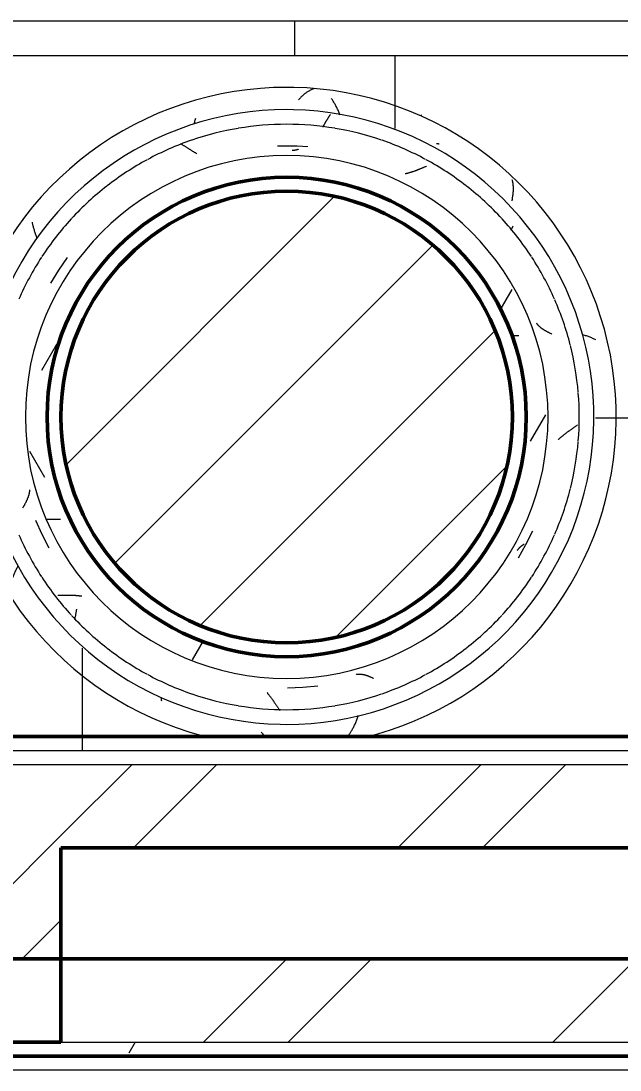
# Model space of a CAD drawing. Header units: millimetres. Extents: x -9358 to 257996, y -67499 to 9117.
# Drawn here: x 29312 to 30175, y -35338 to -33828 of the extents above; entities that cross this region are included whole.
import ezdxf
from ezdxf import colors
from ezdxf.entities.mleader import LeaderData, LeaderLine
from ezdxf.math import Vec2, Vec3

# ---------------------------------------------------------------- set-up
doc = ezdxf.new("R2010")
doc.units = ezdxf.units.MM
doc.header["$LTSCALE"] = 1000
for name, color, linetype, lineweight in [('A-COL-RFC', 8, 'Continuous', 18), ('A-COL-RFC-1', 8, 'Continuous', 9), ('A-COL-RFC-2', 8, 'Continuous', 50), ('A-WAL-CLD', 8, 'Continuous', 9), ('A-WAL-CMU', 8, 'Continuous', 50), ('A-WAL-LOW-20', 8, 'Continuous', 18), ('A-WAL-LOW-30', 8, 'Continuous', 18), ('A-WAL-PAT-1', 8, 'Continuous', 9)]:
    doc.layers.add(name, color=color, linetype=linetype, lineweight=lineweight)
doc.layers.add('CCTVNET', color=6, linetype='Continuous')
doc.styles.add('ELEC', font='romant.shx', dxfattribs={"width": 0.8, "oblique": 15, "height": 0.18})
pattern_1 = [(45, (0, 0), (-251.4472, 251.4472), []), (45, (0, 381), (-251.4472, 251.4472), [])]
pattern_2 = [(0, (0, 0), (812.8, 203.2), [33.528, -576.072, 33.528, -576.072, -3251.2]), (0, (0, 0), (812.8, 203.2), [-1219.2, 33.528, -1185.672, 33.528, -576.072, -1422.4]), (0, (0, 0), (812.8, 203.2), [-3048, 33.528, -372.872, 33.528, -982.472]), (120, (304.8, 101.6), (-582.3764, 602.30545), [33.528, -576.072, 33.528, -576.072, -3251.2]), (120, (304.8, 101.6), (-582.3764, 602.30545), [-1219.2, 33.528, -1185.672, 33.528, -576.072, -1422.4]), (120, (304.8, 101.6), (-582.3764, 602.30545), [-3048, 33.528, -372.872, 33.528, -982.472]), (240, (406.4, 508), (-230.4236, -805.50545), [33.528, -576.072, 33.528, -576.072, -3251.2]), (240, (406.4, 508), (-230.4236, -805.50545), [-1219.2, 33.528, -1185.672, 33.528, -576.072, -1422.4]), (240, (406.4, 508), (-230.4236, -805.50545), [-3048, 33.528, -372.872, 33.528, -982.472])]

# ---------------------------------------------------------------- blocks, each defined once
blk = doc.blocks.new('Concrete-Round-Column - 650-V14-01-Ground Floor Furniture Plan')
at = {"layer": 'A-COL-RFC-1'}
h = blk.add_hatch(dxfattribs=at)
h.set_pattern_fill('FP_39', color=256, style=0, pattern_type=2)
h.set_pattern_definition([(225, (30655, -34250), (106.066, -106.066), [])])
h.paths.add_polyline_path([(0, 325), (-63.4, 318.8), (-124.4, 300.3), (-180.6, 270.2), (-229.8, 229.8), (-270.2, 180.6), (-300.3, 124.4), (-318.8, 63.4), (-325, 0), (-318.8, -63.4), (-300.3, -124.4), (-270.2, -180.6), (-229.8, -229.8), (-180.6, -270.2), (-124.4, -300.3), (-63.4, -318.8), (0, -325), (63.4, -318.8), (124.4, -300.3), (180.6, -270.2), (229.8, -229.8), (270.2, -180.6), (300.3, -124.4), (318.8, -63.4), (325, 0), (318.8, 63.4), (300.3, 124.4), (270.2, 180.6), (229.8, 229.8), (180.6, 270.2), (124.4, 300.3), (63.4, 318.8), (16.9, 323.3)], flags=0)
at = {"layer": 'A-COL-RFC-2'}
for start, end in [(0, 180), (180, 0)]:
    blk.add_arc((0, 0), 325, start, end, dxfattribs=at)
blk = doc.blocks.new('Walls 168 - Walls 13-1778515-01-Ground Floor Furniture Plan')
at = {"layer": 'A-WAL-PAT-1'}
h = blk.add_hatch(dxfattribs=at)
h.set_pattern_fill('FP_137', color=256, style=0, pattern_type=2)
h.set_pattern_definition([(270, (50550, -32300), (900, 6e-14), [700, -700]), (270, (51000, -31600), (1800, 1e-13), [700, -700]), (180, (51000, -31600), (-9e-14, -700), [])])
h.paths.add_polyline_path([(48380, -31230), (50270, -31230), (50270, -30230), (48380, -30230), (48380, -31186)], flags=0)
h.paths.add_polyline_path([(48809.9, -31193.5), (48808.3, -31193.5), (48735.8, -31181.4), (48662.6, -31155.5), (48601.6, -31122.5), (48542.4, -31076.1), (48493.8, -31023.3), (48453.6, -30961.8), (48424.1, -30894.5), (48406.1, -30823.2), (48400, -30750), (48406.1, -30676.8), (48425.8, -30601.7), (48453.6, -30538.2), (48496.7, -30473.6), (48543.6, -30422.6), (48606.2, -30375), (48666.2, -30342.5), (48740.7, -30317.8), (48812.3, -30306.5), (48881.7, -30306.5), (48954.2, -30318.6), (49023.8, -30342.5), (49088.4, -30377.5), (49148.6, -30425), (49196.2, -30476.7), (49236.4, -30538.2), (49265.9, -30605.5), (49283.9, -30676.8), (49290, -30750), (49283.6, -30824.7), (49264.2, -30898.3), (49236.4, -30961.8), (49196.2, -31023.3), (49145.1, -31078.4), (49086, -31123.8), (49023.8, -31157.5), (48949.3, -31182.2), (48880.1, -31193.5), (48812.3, -31193.5)], flags=0)
h.paths.add_polyline_path([(49840.1, -31193.5), (49768.3, -31193.5), (49695.8, -31181.4), (49626.2, -31157.5), (49561.6, -31122.5), (49503.6, -31077.4), (49452.6, -31021.5), (49413.6, -30961.8), (49384.1, -30894.5), (49366.1, -30823.2), (49360, -30750), (49366.1, -30676.8), (49385.8, -30601.7), (49415.9, -30534.7), (49453.8, -30476.7), (49504.7, -30421.7), (49564, -30376.2), (49626.2, -30342.5), (49700.7, -30317.8), (49769.9, -30306.5), (49841.7, -30306.5), (49914.2, -30318.6), (49983.8, -30342.5), (50052.5, -30380.7), (50108.8, -30425.2), (50157.4, -30478.5), (50196.4, -30538.2), (50225.9, -30605.5), (50243.9, -30676.8), (50250, -30750), (50243.6, -30824.7), (50224.2, -30898.3), (50196.4, -30961.8), (50156.2, -31023.3), (50106.4, -31077.4), (50046, -31123.8), (49983.8, -31157.5), (49909.3, -31182.2), (49841.7, -31193.5)], flags=0)
at = {"layer": 'A-WAL-LOW-20'}
blk.add_line((50270, -30230), (48380, -30230), dxfattribs=at)
blk = doc.blocks.new('Walls 170 - Walls 6-1778543-01-Ground Floor Furniture Plan')
at = {"layer": 'A-WAL-PAT-1'}
h = blk.add_hatch(dxfattribs=at)
h.set_pattern_fill('FP_139', color=256, style=0, pattern_type=2)
h.set_pattern_definition([(270, (48605.4, -30930), (900, 6e-14), [700, -700]), (270, (49055.4, -30230), (1800, 1e-13), [700, -700]), (180, (49055.4, -30230), (-9e-14, -700), [])])
h.paths.add_polyline_path([(50270, -30230), (50270, -30180), (48330, -30180), (48330, -30230), (49788.1, -30230)], flags=0)
at = {"layer": 'A-WAL-LOW-20'}
for p, q in [((48330, -30180), (50270, -30180)), ((50270, -30230), (48330, -30230))]:
    blk.add_line(p, q, dxfattribs=at)
blk = doc.blocks.new('FP_252-01-Ground Floor Furniture Plan')
at = {"layer": 'A-WAL-PAT-1'}
for p, q in [((48850, 1465.4), (48865.2, 1465.1)), ((48865.2, 1465.1), (48880.4, 1464.2)), ((48858.6, 1458.7), (48858.1, 1458.7)), ((48859, 1458.7), (48858.6, 1458.7)), ((48859.5, 1458.7), (48859, 1458.7)), ((48859.9, 1458.7), (48859.5, 1458.7)), ((48860.4, 1458.7), (48859.9, 1458.7)), ((48860.8, 1458.8), (48860.4, 1458.7)), ((48861.3, 1458.8), (48860.8, 1458.8)), ((48861.7, 1458.9), (48861.3, 1458.8)), ((48862.2, 1459), (48861.7, 1458.9)), ((48862.6, 1459.1), (48862.2, 1459)), ((48863.1, 1459.1), (48862.6, 1459.1)), ((48863.5, 1459.2), (48863.1, 1459.1)), ((48864, 1459.4), (48863.5, 1459.2)), ((48864.4, 1459.5), (48864, 1459.4)), ((48864.9, 1459.6), (48864.4, 1459.5)), ((48865.4, 1459.7), (48864.9, 1459.6)), ((48865.8, 1459.9), (48865.4, 1459.7)), ((48866.3, 1460.1), (48865.8, 1459.9)), ((48866.7, 1460.2), (48866.3, 1460.1)), ((48867.2, 1460.4), (48866.7, 1460.2)), ((49048.6, 1434.7), (49047.8, 1434.4)), ((49049.3, 1435), (49048.6, 1434.7)), ((49050, 1435.3), (49049.3, 1435)), ((49050.8, 1435.7), (49050, 1435.3)), ((49051.5, 1436), (49050.8, 1435.7)), ((49021, 1425.1), (49020.4, 1425)), ((49021.5, 1425.2), (49021, 1425.1)), ((49022.1, 1425.4), (49021.5, 1425.2)), ((49022.7, 1425.5), (49022.1, 1425.4)), ((49023.3, 1425.6), (49022.7, 1425.5)), ((49023.9, 1425.7), (49023.3, 1425.6)), ((49024.4, 1425.9), (49023.9, 1425.7)), ((49025, 1426), (49024.4, 1425.9)), ((49025.6, 1426.2), (49025, 1426)), ((49026.3, 1426.4), (49025.6, 1426.2)), ((49026.9, 1426.5), (49026.3, 1426.4)), ((49027.5, 1426.7), (49026.9, 1426.5)), ((49028.1, 1426.9), (49027.5, 1426.7)), ((49028.7, 1427.1), (49028.1, 1426.9)), ((49029.4, 1427.3), (49028.7, 1427.1)), ((49030, 1427.5), (49029.4, 1427.3)), ((49030.6, 1427.7), (49030, 1427.5)), ((49031.3, 1427.9), (49030.6, 1427.7)), ((49031.9, 1428.1), (49031.3, 1427.9)), ((49032.6, 1428.3), (49031.9, 1428.1)), ((49033.2, 1428.6), (49032.6, 1428.3)), ((49033.9, 1428.8), (49033.2, 1428.6)), ((49034.5, 1429), (49033.9, 1428.8)), ((49035.2, 1429.3), (49034.5, 1429)), ((49035.9, 1429.5), (49035.2, 1429.3)), ((49036.5, 1429.8), (49035.9, 1429.5)), ((49037.2, 1430), (49036.5, 1429.8)), ((49037.9, 1430.3), (49037.2, 1430)), ((49038.6, 1430.6), (49037.9, 1430.3)), ((49039.3, 1430.8), (49038.6, 1430.6)), ((49040, 1431.1), (49039.3, 1430.8)), ((49040.7, 1431.4), (49040, 1431.1)), ((49041.4, 1431.7), (49040.7, 1431.4)), ((49042.1, 1432), (49041.4, 1431.7)), ((49042.8, 1432.3), (49042.1, 1432)), ((49043.5, 1432.6), (49042.8, 1432.3)), ((49044.2, 1432.8), (49043.5, 1432.6)), ((49044.9, 1433.1), (49044.2, 1432.8)), ((49045.6, 1433.5), (49044.9, 1433.1)), ((49046.4, 1433.8), (49045.6, 1433.5)), ((49047.1, 1434.1), (49046.4, 1433.8)), ((49047.8, 1434.4), (49047.1, 1434.1)), ((49210.1, 1209.6), (49209.9, 1209.9)), ((49210.4, 1209.2), (49210.1, 1209.6)), ((49210.7, 1208.8), (49210.4, 1209.2)), ((49211, 1208.4), (49210.7, 1208.8)), ((49211.3, 1208), (49211, 1208.4)), ((49211.6, 1207.7), (49211.3, 1208)), ((49211.9, 1207.3), (49211.6, 1207.7)), ((49212.3, 1206.9), (49211.9, 1207.3)), ((49212.6, 1206.6), (49212.3, 1206.9)), ((49213, 1206.2), (49212.6, 1206.6)), ((49213.3, 1205.8), (49213, 1206.2)), ((49213.7, 1205.5), (49213.3, 1205.8)), ((49214.1, 1205.1), (49213.7, 1205.5)), ((49214.5, 1204.8), (49214.1, 1205.1)), ((49214.9, 1204.4), (49214.5, 1204.8)), ((49215.3, 1204.1), (49214.9, 1204.4)), ((49215.7, 1203.7), (49215.3, 1204.1)), ((49216.1, 1203.4), (49215.7, 1203.7)), ((49216.6, 1203), (49216.1, 1203.4)), ((49217, 1202.7), (49216.6, 1203)), ((49217.5, 1202.4), (49217, 1202.7)), ((49217.9, 1202), (49217.5, 1202.4)), ((49218.4, 1201.7), (49217.9, 1202)), ((49218.9, 1201.4), (49218.4, 1201.7)), ((49219.4, 1201.1), (49218.9, 1201.4)), ((49219.8, 1200.7), (49219.4, 1201.1)), ((49220.3, 1200.4), (49219.8, 1200.7)), ((49220.9, 1200.1), (49220.3, 1200.4)), ((49221.4, 1199.8), (49220.9, 1200.1)), ((49221.9, 1199.4), (49221.4, 1199.8)), ((49222.4, 1199.1), (49221.9, 1199.4)), ((49223, 1198.8), (49222.4, 1199.1)), ((49223.5, 1198.5), (49223, 1198.8)), ((49224.1, 1198.2), (49223.5, 1198.5)), ((49224.7, 1197.9), (49224.1, 1198.2)), ((49225.2, 1197.6), (49224.7, 1197.9)), ((49225.8, 1197.3), (49225.2, 1197.6)), ((49226.4, 1197), (49225.8, 1197.3)), ((49227, 1196.7), (49226.4, 1197)), ((49227.6, 1196.4), (49227, 1196.7)), ((49228.2, 1196.1), (49227.6, 1196.4)), ((49228.8, 1195.8), (49228.2, 1196.1)), ((49229.4, 1195.4), (49228.8, 1195.8)), ((49230.1, 1195.1), (49229.4, 1195.4)), ((49230.7, 1194.9), (49230.1, 1195.1)), ((49231.3, 1194.6), (49230.7, 1194.9)), ((49232, 1194.3), (49231.3, 1194.6)), ((49258.9, 1056.7), (49259.6, 1057.1)), ((49259.6, 1057.1), (49260.2, 1057.6)), ((49260.2, 1057.6), (49260.9, 1058)), ((49260.9, 1058), (49261.5, 1058.5)), ((49261.5, 1058.5), (49262.2, 1059)), ((49262.2, 1059), (49262.9, 1059.4)), ((49262.9, 1059.4), (49263.5, 1059.9)), ((49263.5, 1059.9), (49264.2, 1060.4)), ((49264.2, 1060.4), (49264.9, 1060.8)), ((49264.9, 1060.8), (49265.5, 1061.3)), ((49265.5, 1061.3), (49266.2, 1061.8)), ((49266.2, 1061.8), (49266.9, 1062.3)), ((49266.9, 1062.3), (49267.6, 1062.7)), ((49267.6, 1062.7), (49268.3, 1063.2)), ((49268.3, 1063.2), (49268.9, 1063.7)), ((49241.1, 1042.5), (49241.6, 1042.9)), ((49241.6, 1042.9), (49242, 1043.3)), ((49242, 1043.3), (49242.5, 1043.8)), ((49242.5, 1043.8), (49243, 1044.2)), ((49243, 1044.2), (49243.5, 1044.6)), ((49243.5, 1044.6), (49244, 1045.1)), ((49244, 1045.1), (49244.5, 1045.5)), ((49244.5, 1045.5), (49245, 1045.9)), ((49245, 1045.9), (49245.5, 1046.4)), ((49245.5, 1046.4), (49246, 1046.8)), ((49246, 1046.8), (49246.5, 1047.2)), ((49246.5, 1047.2), (49247, 1047.7)), ((49247, 1047.7), (49247.6, 1048.1)), ((49247.6, 1048.1), (49248.1, 1048.6)), ((49248.1, 1048.6), (49248.7, 1049)), ((49248.7, 1049), (49249.2, 1049.4)), ((49249.2, 1049.4), (49249.8, 1049.9)), ((49249.8, 1049.9), (49250.4, 1050.3)), ((49250.4, 1050.3), (49251, 1050.8)), ((49251, 1050.8), (49251.5, 1051.2)), ((49251.5, 1051.2), (49252.1, 1051.7)), ((49252.1, 1051.7), (49252.7, 1052.1)), ((49252.7, 1052.1), (49253.3, 1052.6)), ((49253.3, 1052.6), (49253.9, 1053)), ((49253.9, 1053), (49254.5, 1053.5)), ((49254.5, 1053.5), (49255.1, 1053.9)), ((49255.1, 1053.9), (49255.8, 1054.4)), ((49255.8, 1054.4), (49256.4, 1054.8)), ((49256.4, 1054.8), (49257, 1055.3)), ((49257, 1055.3), (49257.6, 1055.7)), ((49257.6, 1055.7), (49258.3, 1056.2)), ((49258.3, 1056.2), (49258.9, 1056.7)), ((49203.8, 910.5), (49194, 890.9)), ((49190.1, 890.9), (49190.6, 891.2)), ((49190.6, 891.2), (49191, 891.4)), ((49191, 891.4), (49191.5, 891.7)), ((49191.5, 891.7), (49191.9, 892)), ((49182.1, 882.8), (49182.4, 883.2)), ((49182.4, 883.2), (49182.6, 883.6)), ((49182.6, 883.6), (49182.9, 883.9)), ((49182.9, 883.9), (49183.1, 884.3)), ((49183.1, 884.3), (49183.4, 884.7)), ((49194, 890.9), (49183.2, 871.9)), ((49183.4, 884.7), (49183.7, 885.1)), ((49183.7, 885.1), (49184, 885.4)), ((49184, 885.4), (49184.3, 885.8)), ((49184.3, 885.8), (49184.6, 886.1)), ((49184.6, 886.1), (49184.9, 886.5)), ((49184.9, 886.5), (49185.2, 886.8)), ((49185.2, 886.8), (49185.5, 887.2)), ((49185.5, 887.2), (49185.9, 887.5)), ((49185.9, 887.5), (49186.2, 887.8)), ((49186.2, 887.8), (49186.6, 888.1)), ((49186.6, 888.1), (49186.9, 888.5)), ((49186.9, 888.5), (49187.3, 888.8)), ((49187.3, 888.8), (49187.7, 889.1)), ((49187.7, 889.1), (49188.1, 889.4)), ((49188.1, 889.4), (49188.5, 889.7)), ((49188.5, 889.7), (49188.9, 890)), ((49188.9, 890), (49189.3, 890.3)), ((49189.3, 890.3), (49189.7, 890.6)), ((49189.7, 890.6), (49190.1, 890.9)), ((48950.2, 704.5), (48950.7, 704.6)), ((48950.7, 704.6), (48951.1, 704.7)), ((48951.1, 704.7), (48951.6, 704.8)), ((48951.6, 704.8), (48952.1, 704.8)), ((48952.1, 704.8), (48952.5, 704.9)), ((48952.5, 704.9), (48953, 704.9)), ((48953, 704.9), (48953.5, 704.9)), ((48953.5, 704.9), (48953.9, 704.9)), ((48953.9, 704.9), (48954.4, 705)), ((48954.4, 705), (48954.9, 705)), ((48954.9, 705), (48955.4, 704.9)), ((48955.4, 704.9), (48955.8, 704.9)), ((48955.8, 704.9), (48956.3, 704.9)), ((48956.3, 704.9), (48956.8, 704.9)), ((48956.8, 704.9), (48957.3, 704.8)), ((48957.3, 704.8), (48957.8, 704.8)), ((48957.8, 704.8), (48958.3, 704.7)), ((48958.3, 704.7), (48958.8, 704.6)), ((48958.8, 704.6), (48959.3, 704.5)), ((48959.3, 704.5), (48959.8, 704.4)), ((48959.8, 704.4), (48960.3, 704.3)), ((48960.3, 704.3), (48960.8, 704.2)), ((48960.8, 704.2), (48961.4, 704.1)), ((48961.4, 704.1), (48961.9, 704)), ((48961.9, 704), (48962.4, 703.9)), ((48962.4, 703.9), (48962.9, 703.7)), ((48962.9, 703.7), (48963.5, 703.6)), ((48963.5, 703.6), (48964, 703.4)), ((48964, 703.4), (48964.5, 703.2)), ((48964.5, 703.2), (48965.1, 703)), ((48965.1, 703), (48965.6, 702.9)), ((48965.6, 702.9), (48966.2, 702.7)), ((48966.2, 702.7), (48966.7, 702.5)), ((48966.7, 702.5), (48967.3, 702.3)), ((48967.3, 702.3), (48967.8, 702)), ((48967.8, 702), (48968.4, 701.8)), ((48968.4, 701.8), (48968.9, 701.6)), ((48968.9, 701.6), (48969.5, 701.3)), ((48969.5, 701.3), (48970.1, 701.1)), ((48970.1, 701.1), (48970.7, 700.8)), ((48970.7, 700.8), (48971.2, 700.6)), ((48971.2, 700.6), (48971.8, 700.3)), ((48971.8, 700.3), (48972.4, 700)), ((48972.4, 700), (48973, 699.8)), ((48973, 699.8), (48973.6, 699.5)), ((48973.6, 699.5), (48974.2, 699.2)), ((48974.2, 699.2), (48974.8, 698.9)), ((48873.1, 685.6), (48851.2, 684.9)), ((48894.9, 687.5), (48873.1, 685.6))]:
    blk.add_line(p, q, dxfattribs=at)
blk = doc.blocks.new('FP_253-01-Ground Floor Furniture Plan')
at = {"layer": 'A-WAL-LOW-20', "flags": 128}
blk.add_lwpolyline([(48850, 1549.5), (48831, 1549.2), (48812.1, 1548), (48793.2, 1546.1), (48774.4, 1543.5), (48755.7, 1540.1), (48737.2, 1535.9), (48718.9, 1531.1), (48700.7, 1525.5), (48682.8, 1519.1), (48665.2, 1512.1), (48647.9, 1504.3), (48630.9, 1495.9), (48614.2, 1486.8), (48597.9, 1477.1), (48582, 1466.7), (48566.6, 1455.6), (48551.6, 1444), (48537.1, 1431.8), (48523.1, 1419), (48509.6, 1405.6), (48496.6, 1391.7), (48484.2, 1377.4), (48472.4, 1362.5), (48461.3, 1347.2), (48450.7, 1331.4), (48440.7, 1315.2), (48431.5, 1298.7), (48422.9, 1281.8), (48414.9, 1264.5), (48407.7, 1247), (48401.2, 1229.1), (48395.4, 1211.1), (48390.3, 1192.8), (48386, 1174.3), (48382.4, 1155.7), (48379.5, 1136.9), (48377.4, 1118), (48376.1, 1099.1), (48375.5, 1080.1), (48375.7, 1061.1), (48376.6, 1042.2), (48378.3, 1023.3), (48380.7, 1004.5), (48383.9, 985.7), (48387.9, 967.2), (48392.5, 948.8), (48398, 930.6), (48404.1, 912.6), (48410.9, 894.9), (48418.5, 877.5), (48426.7, 860.4), (48435.7, 843.7), (48445.2, 827.3), (48455.5, 811.3), (48466.3, 795.7), (48477.8, 780.6), (48489.9, 766), (48502.5, 751.8), (48515.7, 738.2), (48529.5, 725.1), (48543.7, 712.5), (48558.4, 700.6), (48573.7, 689.2), (48589.3, 678.5), (48605.4, 668.4), (48621.8, 658.9), (48638.6, 650.1), (48655.8, 642), (48673.3, 634.6), (48691, 627.9), (48709, 621.9), (48727.3, 616.6), (48733.8, 615)], dxfattribs=at)
at = {"layer": 'A-WAL-PAT-1'}
for p, q in [((48716.8, 1497.9), (48716.4, 1496.5)), ((48717.2, 1499.3), (48716.8, 1497.9)), ((48717.5, 1500.6), (48717.2, 1499.3)), ((48717.9, 1501.9), (48717.5, 1500.6)), ((48718.3, 1503.2), (48717.9, 1501.9)), ((48718.7, 1504.5), (48718.3, 1503.2)), ((48483.5, 1355.2), (48483.7, 1354)), ((48483.7, 1354), (48484, 1352.9)), ((48484, 1352.9), (48484.2, 1351.7)), ((48484.2, 1351.7), (48484.5, 1350.5)), ((48484.5, 1350.5), (48484.8, 1349.3)), ((48484.8, 1349.3), (48485.1, 1348)), ((48485.1, 1348), (48485.5, 1346.8)), ((48485.5, 1346.8), (48485.8, 1345.6)), ((48485.8, 1345.6), (48486.2, 1344.3)), ((48486.2, 1344.3), (48486.6, 1343)), ((48486.6, 1343), (48487, 1341.8)), ((48487, 1341.8), (48487.4, 1340.5)), ((48487.4, 1340.5), (48487.9, 1339.2)), ((48487.9, 1339.2), (48488.3, 1337.9)), ((48488.3, 1337.9), (48488.8, 1336.6)), ((48488.8, 1336.6), (48489.3, 1335.3)), ((48489.3, 1335.3), (48489.8, 1333.9)), ((48489.8, 1333.9), (48490.4, 1332.6)), ((48407.3, 1248.9), (48406.9, 1248.2)), ((48456.1, 845.8), (48455.6, 844.6)), ((48456.5, 847), (48456.1, 845.8)), ((48457, 848.2), (48456.5, 847)), ((48457.5, 849.4), (48457, 848.2)), ((48458.1, 850.6), (48457.5, 849.4)), ((48458.6, 851.8), (48458.1, 850.6)), ((48459.2, 853.1), (48458.6, 851.8)), ((48459.8, 854.3), (48459.2, 853.1)), ((48460.4, 855.6), (48459.8, 854.3)), ((48461.1, 856.8), (48460.4, 855.6)), ((48461.7, 858.1), (48461.1, 856.8)), ((48462.4, 859.3), (48461.7, 858.1)), ((48463.1, 860.6), (48462.4, 859.3)), ((48454.8, 842.3), (48454.4, 841.1)), ((48455.2, 843.4), (48454.8, 842.3)), ((48455.6, 844.6), (48455.2, 843.4)), ((48668.9, 671.8), (48669.1, 670.5)), ((48669.1, 670.5), (48669.3, 669.1)), ((48669.3, 669.1), (48669.5, 667.8)), ((48669.5, 667.8), (48669.7, 666.5)), ((48813.1, 621.9), (48813.8, 620.8)), ((48813.8, 620.8), (48814.6, 619.8)), ((48814.6, 619.8), (48815.3, 618.7)), ((48815.3, 618.7), (48816, 617.7)), ((48816, 617.7), (48816.8, 616.7)), ((48816.8, 616.7), (48817.5, 615.7)), ((48817.5, 615.7), (48818.3, 614.8))]:
    blk.add_line(p, q, dxfattribs=at)
blk = doc.blocks.new('FP_254-01-Ground Floor Furniture Plan')
at = {"layer": 'A-WAL-LOW-20', "flags": 128}
blk.add_lwpolyline([(48966.4, 615), (48981.1, 618.9), (48999.3, 624.5), (49017.2, 630.9), (49034.8, 637.9), (49052.1, 645.7), (49069.1, 654.1), (49085.8, 663.2), (49102.1, 672.9), (49117.9, 683.3), (49133.4, 694.4), (49148.4, 706), (49162.9, 718.2), (49176.9, 731), (49190.4, 744.4), (49203.4, 758.3), (49215.8, 772.6), (49227.6, 787.5), (49238.7, 802.8), (49249.3, 818.6), (49259.3, 834.8), (49268.5, 851.3), (49277.1, 868.2), (49285.1, 885.5), (49292.3, 903), (49298.8, 920.9), (49304.6, 938.9), (49309.7, 957.2), (49314, 975.7), (49317.6, 994.3), (49320.5, 1013.1), (49322.6, 1032), (49323.9, 1050.9), (49324.5, 1069.9), (49324.3, 1088.9), (49323.4, 1107.8), (49321.7, 1126.7), (49319.3, 1145.5), (49316.1, 1164.3), (49312.1, 1182.8), (49307.5, 1201.2), (49302, 1219.4), (49295.9, 1237.4), (49289.1, 1255.1), (49281.5, 1272.5), (49273.3, 1289.6), (49264.3, 1306.3), (49254.8, 1322.7), (49244.5, 1338.7), (49233.7, 1354.3), (49222.2, 1369.4), (49210.1, 1384), (49197.5, 1398.2), (49184.3, 1411.8), (49170.5, 1424.9), (49156.3, 1437.5), (49141.5, 1449.4), (49126.3, 1460.8), (49110.7, 1471.5), (49094.6, 1481.6), (49078.2, 1491.1), (49061.4, 1499.9), (49044.2, 1508), (49026.7, 1515.4), (49009, 1522.1), (48991, 1528.1), (48972.7, 1533.4), (48954.3, 1537.9), (48935.7, 1541.7), (48917, 1544.8), (48898.1, 1547.1), (48879.2, 1548.6), (48860.2, 1549.4), (48850, 1549.5)], dxfattribs=at)
at = {"layer": 'A-WAL-PAT-1'}
for p, q in [((48876.6, 1540.6), (48875.7, 1540)), ((48877.5, 1541.3), (48876.6, 1540.6)), ((48878.3, 1541.9), (48877.5, 1541.3)), ((48879.2, 1542.5), (48878.3, 1541.9)), ((48880.1, 1543.1), (48879.2, 1542.5)), ((48880.9, 1543.7), (48880.1, 1543.1)), ((48881.8, 1544.2), (48880.9, 1543.7)), ((48882.7, 1544.7), (48881.8, 1544.2)), ((48883.5, 1545.1), (48882.7, 1544.7)), ((48884.4, 1545.6), (48883.5, 1545.1)), ((48885.3, 1546), (48884.4, 1545.6)), ((48886.1, 1546.3), (48885.3, 1546)), ((48887, 1546.7), (48886.1, 1546.3)), ((48887.9, 1547), (48887, 1546.7)), ((48888.7, 1547.2), (48887.9, 1547)), ((48889.6, 1547.5), (48888.7, 1547.2)), ((48868.1, 1532.6), (48867.2, 1531.6)), ((48868.9, 1533.5), (48868.1, 1532.6)), ((48869.8, 1534.4), (48868.9, 1533.5)), ((48870.6, 1535.3), (48869.8, 1534.4)), ((48871.5, 1536.1), (48870.6, 1535.3)), ((48872.3, 1536.9), (48871.5, 1536.1)), ((48873.2, 1537.7), (48872.3, 1536.9)), ((48874, 1538.5), (48873.2, 1537.7)), ((48874.9, 1539.2), (48874, 1538.5)), ((48875.7, 1540), (48874.9, 1539.2)), ((48915.1, 1532.5), (48914.4, 1533.4)), ((48915.8, 1531.5), (48915.1, 1532.5)), ((48916.4, 1530.5), (48915.8, 1531.5)), ((48917.1, 1529.5), (48916.4, 1530.5)), ((48917.8, 1528.4), (48917.1, 1529.5)), ((48918.4, 1527.3), (48917.8, 1528.4)), ((48919.1, 1526.2), (48918.4, 1527.3)), ((48919.7, 1525.1), (48919.1, 1526.2)), ((48920.4, 1524), (48919.7, 1525.1)), ((48921, 1522.8), (48920.4, 1524)), ((48921.6, 1521.6), (48921, 1522.8)), ((48922.2, 1520.4), (48921.6, 1521.6)), ((48922.8, 1519.2), (48922.2, 1520.4)), ((48923.4, 1517.9), (48922.8, 1519.2)), ((48924, 1516.7), (48923.4, 1517.9)), ((48924.6, 1515.4), (48924, 1516.7)), ((48925.2, 1514.1), (48924.6, 1515.4)), ((48925.8, 1512.8), (48925.2, 1514.1)), ((48926.3, 1511.4), (48925.8, 1512.8)), ((48926.9, 1510.1), (48926.3, 1511.4)), ((49043.8, 1509.4), (49043, 1509.7)), ((49044.6, 1509.1), (49043.8, 1509.4)), ((49175.2, 1415.3), (49174.9, 1416.3)), ((49175.4, 1414.4), (49175.2, 1415.3)), ((49175.6, 1413.4), (49175.4, 1414.4)), ((49175.8, 1412.4), (49175.6, 1413.4)), ((49175.9, 1411.3), (49175.8, 1412.4)), ((49176.1, 1410.3), (49175.9, 1411.3)), ((49176.2, 1409.2), (49176.1, 1410.3)), ((49176.3, 1408.1), (49176.2, 1409.2)), ((49176.4, 1407), (49176.3, 1408.1)), ((49176.4, 1405.9), (49176.4, 1407)), ((49176.4, 1404.8), (49176.4, 1405.9)), ((49176.4, 1403.6), (49176.4, 1404.8)), ((49175, 1388.6), (49175.2, 1389.9)), ((49175.2, 1389.9), (49175.4, 1391.2)), ((49175.4, 1391.2), (49175.6, 1392.5)), ((49175.6, 1392.5), (49175.8, 1393.8)), ((49175.8, 1393.8), (49175.9, 1395.1)), ((49175.9, 1395.1), (49176.1, 1396.3)), ((49176.1, 1396.3), (49176.2, 1397.6)), ((49176.2, 1397.6), (49176.3, 1398.8)), ((49176.3, 1398.8), (49176.4, 1400)), ((49176.4, 1402.4), (49176.4, 1403.6)), ((49176.4, 1401.3), (49176.4, 1402.4)), ((49176.4, 1400), (49176.4, 1401.3)), ((49174.5, 1385.9), (49174.8, 1387.2)), ((49174.8, 1387.2), (49175, 1388.6)), ((49277.7, 1192.9), (49276.3, 1193.3)), ((49279.1, 1192.5), (49277.7, 1192.9)), ((49280.4, 1192), (49279.1, 1192.5)), ((49281.8, 1191.6), (49280.4, 1192)), ((49283.1, 1191.1), (49281.8, 1191.6)), ((49284.4, 1190.7), (49283.1, 1191.1)), ((49285.7, 1190.2), (49284.4, 1190.7)), ((49286.9, 1189.7), (49285.7, 1190.2)), ((49288.2, 1189.2), (49286.9, 1189.7)), ((49289.4, 1188.7), (49288.2, 1189.2)), ((49290.6, 1188.2), (49289.4, 1188.7)), ((49291.8, 1187.7), (49290.6, 1188.2)), ((49292.9, 1187.2), (49291.8, 1187.7)), ((49294, 1186.6), (49292.9, 1187.2)), ((49295.2, 1186.1), (49294, 1186.6)), ((48948.9, 634), (48949.4, 635.2)), ((48949.4, 635.2), (48950, 636.5)), ((48950, 636.5), (48950.5, 637.8)), ((48950.5, 637.8), (48951, 639.1)), ((48951, 639.1), (48951.5, 640.4)), ((48951.5, 640.4), (48952, 641.8)), ((48952, 641.8), (48952.5, 643.1)), ((48952.5, 643.1), (48953, 644.5)), ((48953, 644.5), (48953.4, 645.9)), ((48940.5, 618.8), (48941.2, 619.8)), ((48941.2, 619.8), (48941.8, 620.7)), ((48941.8, 620.7), (48942.5, 621.7)), ((48942.5, 621.7), (48943.1, 622.7)), ((48943.1, 622.7), (48943.7, 623.7)), ((48943.7, 623.7), (48944.3, 624.8)), ((48944.3, 624.8), (48944.9, 625.8)), ((48944.9, 625.8), (48945.5, 626.9)), ((48945.5, 626.9), (48946.1, 628.1)), ((48946.1, 628.1), (48946.7, 629.2)), ((48946.7, 629.2), (48947.3, 630.4)), ((48947.3, 630.4), (48947.8, 631.5)), ((48947.8, 631.5), (48948.4, 632.8)), ((48948.4, 632.8), (48948.9, 634)), ((48939.2, 617.1), (48939.9, 617.9)), ((48939.9, 617.9), (48940.5, 618.8))]:
    blk.add_line(p, q, dxfattribs=at)
blk = doc.blocks.new('FP_255-01-Ground Floor Furniture Plan')
at = {"layer": 'A-WAL-PAT-1'}
for p, q in [((48697.6, 1468.2), (48696.9, 1468.7)), ((48698.3, 1467.8), (48697.6, 1468.2)), ((48699, 1467.3), (48698.3, 1467.8)), ((48699.8, 1466.9), (48699, 1467.3)), ((48700.5, 1466.4), (48699.8, 1466.9)), ((48701.2, 1466), (48700.5, 1466.4)), ((48701.9, 1465.5), (48701.2, 1466)), ((48702.6, 1465.1), (48701.9, 1465.5)), ((48703.3, 1464.6), (48702.6, 1465.1)), ((48836.6, 1465.1), (48850, 1465.4)), ((48704, 1464.2), (48703.3, 1464.6)), ((48704.7, 1463.7), (48704, 1464.2)), ((48705.4, 1463.3), (48704.7, 1463.7)), ((48706.1, 1462.8), (48705.4, 1463.3)), ((48706.8, 1462.4), (48706.1, 1462.8)), ((48707.5, 1462), (48706.8, 1462.4)), ((48708.2, 1461.5), (48707.5, 1462)), ((48708.9, 1461.1), (48708.2, 1461.5)), ((48709.5, 1460.7), (48708.9, 1461.1)), ((48710.2, 1460.2), (48709.5, 1460.7)), ((48710.9, 1459.8), (48710.2, 1460.2)), ((48711.6, 1459.4), (48710.9, 1459.8)), ((48712.2, 1459), (48711.6, 1459.4)), ((48712.9, 1458.6), (48712.2, 1459)), ((48713.6, 1458.1), (48712.9, 1458.6)), ((48714.2, 1457.7), (48713.6, 1458.1)), ((48714.9, 1457.3), (48714.2, 1457.7)), ((48715.6, 1456.9), (48714.9, 1457.3)), ((48716.2, 1456.5), (48715.6, 1456.9)), ((48716.9, 1456.2), (48716.2, 1456.5)), ((48717.5, 1455.8), (48716.9, 1456.2)), ((48718.2, 1455.4), (48717.5, 1455.8)), ((48718.8, 1455), (48718.2, 1455.4)), ((48719.4, 1454.7), (48718.8, 1455)), ((48720.1, 1454.3), (48719.4, 1454.7)), ((48720.7, 1453.9), (48720.1, 1454.3)), ((48521.8, 1286.5), (48534.2, 1304.6)), ((48510.4, 1267.7), (48521.8, 1286.5)), ((48479.4, 966.6), (48479.3, 966.1)), ((48479.5, 967.1), (48479.4, 966.6)), ((48479.6, 967.6), (48479.5, 967.1)), ((48479.7, 968.6), (48479.6, 968.1)), ((48479.6, 968.1), (48479.6, 967.6)), ((48479.8, 970.1), (48479.7, 969.6)), ((48479.7, 969.6), (48479.7, 969.1)), ((48479.7, 969.1), (48479.7, 968.6)), ((48474.2, 951.8), (48473.9, 951.2)), ((48474.4, 952.4), (48474.2, 951.8)), ((48474.7, 953), (48474.4, 952.4)), ((48475, 953.6), (48474.7, 953)), ((48475.3, 954.2), (48475, 953.6)), ((48475.5, 954.7), (48475.3, 954.2)), ((48475.8, 955.3), (48475.5, 954.7)), ((48476.1, 955.9), (48475.8, 955.3)), ((48476.3, 956.5), (48476.1, 955.9)), ((48476.5, 957), (48476.3, 956.5)), ((48476.8, 957.6), (48476.5, 957)), ((48477, 958.1), (48476.8, 957.6)), ((48477.2, 958.7), (48477, 958.1)), ((48477.4, 959.3), (48477.2, 958.7)), ((48477.6, 959.8), (48477.4, 959.3)), ((48477.8, 960.3), (48477.6, 959.8)), ((48478, 960.9), (48477.8, 960.3)), ((48478.1, 961.4), (48478, 960.9)), ((48478.3, 962), (48478.1, 961.4)), ((48478.5, 962.5), (48478.3, 962)), ((48478.6, 963), (48478.5, 962.5)), ((48478.8, 963.5), (48478.6, 963)), ((48478.9, 964.1), (48478.8, 963.5)), ((48479, 964.6), (48478.9, 964.1)), ((48479.1, 965.1), (48479, 964.6)), ((48479.2, 965.6), (48479.1, 965.1)), ((48479.3, 966.1), (48479.2, 965.6)), ((48470.2, 944.5), (48469.8, 943.8)), ((48470.5, 945.1), (48470.2, 944.5)), ((48470.9, 945.7), (48470.5, 945.1)), ((48471.2, 946.4), (48470.9, 945.7)), ((48471.6, 947), (48471.2, 946.4)), ((48471.9, 947.6), (48471.6, 947)), ((48472.3, 948.2), (48471.9, 947.6)), ((48472.6, 948.8), (48472.3, 948.2)), ((48472.9, 949.4), (48472.6, 948.8)), ((48473.2, 950), (48472.9, 949.4)), ((48473.5, 950.6), (48473.2, 950)), ((48473.9, 951.2), (48473.5, 950.6)), ((48498, 905.9), (48489, 925.9)), ((48508, 886.4), (48498, 905.9)), ((48520.4, 818.3), (48521.2, 818.3)), ((48521.2, 818.3), (48522.1, 818.3)), ((48522.1, 818.3), (48522.9, 818.4)), ((48522.9, 818.4), (48523.7, 818.4)), ((48523.7, 818.4), (48524.5, 818.4)), ((48524.5, 818.4), (48525.4, 818.4)), ((48525.4, 818.4), (48526.2, 818.4)), ((48526.2, 818.4), (48527, 818.4)), ((48527, 818.4), (48527.8, 818.4)), ((48527.8, 818.4), (48528.6, 818.5)), ((48528.6, 818.5), (48529.4, 818.5)), ((48529.4, 818.5), (48530.2, 818.5)), ((48530.2, 818.5), (48531, 818.5)), ((48531, 818.5), (48531.8, 818.5)), ((48531.8, 818.5), (48532.6, 818.5)), ((48532.6, 818.5), (48533.4, 818.5)), ((48533.4, 818.5), (48534.1, 818.5)), ((48534.1, 818.5), (48534.9, 818.5)), ((48534.9, 818.5), (48535.7, 818.5)), ((48535.7, 818.5), (48536.4, 818.5)), ((48536.4, 818.5), (48537.2, 818.5)), ((48537.2, 818.5), (48537.9, 818.5)), ((48537.9, 818.5), (48538.7, 818.5)), ((48538.7, 818.5), (48539.4, 818.5)), ((48539.4, 818.5), (48540.2, 818.5)), ((48540.2, 818.5), (48540.9, 818.5)), ((48540.9, 818.5), (48541.6, 818.4)), ((48541.6, 818.4), (48542.4, 818.4)), ((48542.4, 818.4), (48543.1, 818.4)), ((48543.1, 818.4), (48543.8, 818.4)), ((48543.8, 818.4), (48544.5, 818.3)), ((48544.5, 818.3), (48545.2, 818.3)), ((48545.2, 818.3), (48545.9, 818.3)), ((48545.9, 818.3), (48546.6, 818.2)), ((48546.6, 818.2), (48547.3, 818.2)), ((48547.3, 818.2), (48547.9, 818.1)), ((48547.9, 818.1), (48548.6, 818.1)), ((48548.6, 818.1), (48549.3, 818)), ((48549.3, 818), (48549.9, 818)), ((48549.9, 818), (48550.6, 817.9)), ((48550.6, 817.9), (48551.2, 817.8)), ((48551.2, 817.8), (48551.9, 817.8)), ((48551.9, 817.8), (48552.5, 817.7)), ((48552.5, 817.7), (48553.1, 817.6)), ((48553.1, 817.6), (48553.7, 817.5)), ((48553.7, 817.5), (48554.4, 817.4)), ((48554.4, 817.4), (48555, 817.4)), ((48545.1, 785.5), (48544.9, 784.7)), ((48545.2, 786.4), (48545.1, 785.5)), ((48545.4, 787.2), (48545.2, 786.4)), ((48545.5, 788), (48545.4, 787.2)), ((48545.7, 788.8), (48545.5, 788)), ((48545.8, 789.6), (48545.7, 788.8)), ((48546, 790.4), (48545.8, 789.6)), ((48546.1, 791.2), (48546, 790.4)), ((48546.2, 792), (48546.1, 791.2)), ((48546.4, 792.8), (48546.2, 792)), ((48546.5, 793.6), (48546.4, 792.8)), ((48546.7, 794.4), (48546.5, 793.6)), ((48546.8, 795.2), (48546.7, 794.4)), ((48546.9, 796), (48546.8, 795.2)), ((48547.1, 796.7), (48546.9, 796)), ((48547.2, 797.5), (48547.1, 796.7)), ((48547.3, 798.3), (48547.2, 797.5)), ((48544.8, 783.9), (48544.7, 783.1)), ((48544.9, 784.7), (48544.8, 783.9)), ((48821.7, 678.3), (48822.2, 677.8)), ((48822.2, 677.8), (48822.6, 677.2)), ((48822.6, 677.2), (48823.1, 676.7)), ((48823.1, 676.7), (48823.5, 676.1)), ((48823.5, 676.1), (48824, 675.6)), ((48824, 675.6), (48824.4, 675)), ((48824.4, 675), (48824.9, 674.4)), ((48824.9, 674.4), (48825.3, 673.8)), ((48825.3, 673.8), (48825.8, 673.2)), ((48825.8, 673.2), (48826.2, 672.6)), ((48826.2, 672.6), (48826.7, 672)), ((48826.7, 672), (48827.1, 671.4)), ((48827.1, 671.4), (48827.6, 670.8)), ((48827.6, 670.8), (48828, 670.2)), ((48828, 670.2), (48828.5, 669.5)), ((48828.5, 669.5), (48829, 668.9)), ((48829, 668.9), (48829.4, 668.3)), ((48829.4, 668.3), (48829.9, 667.6)), ((48829.9, 667.6), (48830.3, 667)), ((48830.3, 667), (48830.8, 666.3)), ((48830.8, 666.3), (48831.3, 665.7)), ((48831.3, 665.7), (48831.7, 665)), ((48831.7, 665), (48832.2, 664.4)), ((48832.2, 664.4), (48832.7, 663.7)), ((48832.7, 663.7), (48833.1, 663)), ((48833.1, 663), (48833.6, 662.4)), ((48833.6, 662.4), (48834.1, 661.7)), ((48834.1, 661.7), (48834.6, 661)), ((48834.6, 661), (48835, 660.3)), ((48835, 660.3), (48835.5, 659.6)), ((48835.5, 659.6), (48836, 658.9)), ((48836, 658.9), (48836.5, 658.3)), ((48836.5, 658.3), (48837, 657.6)), ((48837, 657.6), (48837.5, 656.9)), ((48837.5, 656.9), (48837.9, 656.2)), ((48837.9, 656.2), (48838.4, 655.5)), ((48838.4, 655.5), (48838.9, 654.8)), ((48838.9, 654.8), (48839.4, 654.1)), ((48839.4, 654.1), (48839.9, 653.4)), ((48839.9, 653.4), (48840.4, 652.7))]:
    blk.add_line(p, q, dxfattribs=at)
blk = doc.blocks.new('FP_256-01-Ground Floor Furniture Plan')
at = {"layer": 'A-WAL-LOW-20', "flags": 128}
blk.add_lwpolyline([(48850, 1517.4), (48832.3, 1517), (48814.6, 1516), (48797, 1514.2), (48779.5, 1511.7), (48762.1, 1508.6), (48744.8, 1504.7), (48727.7, 1500.2), (48710.8, 1494.9), (48694.2, 1489), (48677.7, 1482.5), (48661.6, 1475.3), (48645.7, 1467.4), (48630.2, 1458.9), (48615, 1449.8), (48600.2, 1440.1), (48585.8, 1429.8), (48571.8, 1419), (48558.3, 1407.6), (48545.2, 1395.7), (48532.6, 1383.2), (48520.6, 1370.3), (48509, 1356.9), (48498, 1343), (48487.6, 1328.7), (48477.7, 1314), (48468.5, 1299), (48459.8, 1283.5), (48451.8, 1267.7), (48444.4, 1251.7), (48437.7, 1235.3), (48431.6, 1218.7), (48426.2, 1201.8), (48421.4, 1184.8), (48417.4, 1167.6), (48414, 1150.2), (48411.4, 1132.7), (48409.4, 1115.1), (48408.2, 1097.5), (48407.6, 1079.8), (48407.8, 1062.1), (48408.7, 1044.4), (48410.2, 1026.8), (48412.5, 1009.2), (48415.5, 991.8), (48419.2, 974.5), (48423.5, 957.3), (48428.6, 940.4), (48434.3, 923.6), (48440.7, 907.1), (48447.7, 890.9), (48455.4, 875), (48463.7, 859.3), (48472.7, 844.1), (48482.2, 829.2), (48492.3, 814.6), (48503, 800.6), (48514.3, 786.9), (48526.1, 773.7), (48538.4, 761), (48551.2, 748.8), (48564.5, 737.1), (48578.2, 725.9), (48592.4, 715.4), (48607, 705.3), (48621.9, 695.9), (48637.3, 687.1), (48653, 678.9), (48669, 671.3), (48685.3, 664.4), (48701.8, 658.2), (48718.6, 652.6), (48735.6, 647.7), (48752.8, 643.4), (48770.1, 639.9), (48787.6, 637), (48805.1, 634.9), (48822.8, 633.4), (48840.4, 632.7), (48850, 632.6)], dxfattribs=at)
at = {"layer": 'A-WAL-PAT-1'}
for p, q in [((48425.4, 1223.2), (48425.2, 1223)), ((48425.5, 1223.3), (48425.4, 1223.2)), ((48425.6, 1223.5), (48425.5, 1223.3)), ((48425.7, 1223.7), (48425.6, 1223.5)), ((48425.9, 1223.8), (48425.7, 1223.7)), ((48426, 1224), (48425.9, 1223.8)), ((48426.2, 1224.1), (48426, 1224)), ((48424.9, 1222.3), (48424.8, 1222.1)), ((48425, 1222.5), (48424.9, 1222.3)), ((48425.1, 1222.8), (48425, 1222.7)), ((48425, 1222.7), (48425, 1222.5)), ((48425.2, 1223), (48425.1, 1222.8))]:
    blk.add_line(p, q, dxfattribs=at)
blk = doc.blocks.new('FP_257-01-Ground Floor Furniture Plan')
at = {"layer": 'A-WAL-LOW-20', "flags": 128}
blk.add_lwpolyline([(48850, 632.6), (48867.7, 633), (48885.4, 634), (48903, 635.8), (48920.5, 638.3), (48937.9, 641.4), (48955.2, 645.3), (48972.3, 649.8), (48989.2, 655.1), (49005.8, 661), (49022.3, 667.5), (49038.4, 674.7), (49054.3, 682.6), (49069.8, 691.1), (49085, 700.2), (49099.8, 709.9), (49114.2, 720.2), (49128.2, 731), (49141.7, 742.4), (49154.8, 754.3), (49167.4, 766.8), (49179.4, 779.7), (49191, 793.1), (49202, 807), (49212.4, 821.3), (49222.3, 836), (49231.5, 851), (49240.2, 866.5), (49248.2, 882.3), (49255.6, 898.3), (49262.3, 914.7), (49268.4, 931.3), (49273.8, 948.2), (49278.6, 965.2), (49282.6, 982.4), (49286, 999.8), (49288.6, 1017.3), (49290.6, 1034.9), (49291.8, 1052.5), (49292.4, 1070.2), (49292.2, 1087.9), (49291.3, 1105.6), (49289.8, 1123.2), (49287.5, 1140.8), (49284.5, 1158.2), (49280.8, 1175.5), (49276.5, 1192.7), (49271.4, 1209.6), (49265.7, 1226.4), (49259.3, 1242.9), (49252.3, 1259.1), (49244.6, 1275), (49236.3, 1290.7), (49227.3, 1305.9), (49217.8, 1320.8), (49207.7, 1335.4), (49197, 1349.4), (49185.7, 1363.1), (49173.9, 1376.3), (49161.6, 1389), (49148.8, 1401.2), (49135.5, 1412.9), (49121.8, 1424.1), (49107.6, 1434.6), (49093, 1444.7), (49078.1, 1454.1), (49062.7, 1462.9), (49047, 1471.1), (49031, 1478.7), (49014.7, 1485.6), (48998.2, 1491.8), (48981.4, 1497.4), (48964.4, 1502.3), (48947.2, 1506.6), (48929.9, 1510.1), (48912.4, 1513), (48894.9, 1515.1), (48877.2, 1516.6), (48859.6, 1517.3), (48850, 1517.4)], dxfattribs=at)
at = {"layer": 'A-WAL-PAT-1'}
for p, q in [((48912.7, 1510.3), (48912.5, 1510)), ((48903.7, 1495.3), (48903.4, 1494.9)), ((48903.9, 1495.8), (48903.7, 1495.3)), ((48904.2, 1496.2), (48903.9, 1495.8)), ((48904.4, 1496.7), (48904.2, 1496.2)), ((48904.7, 1497.1), (48904.4, 1496.7)), ((48904.9, 1497.5), (48904.7, 1497.1)), ((48905.1, 1498), (48904.9, 1497.5)), ((48905.4, 1498.4), (48905.1, 1498)), ((48905.6, 1498.8), (48905.4, 1498.4)), ((48905.9, 1499.3), (48905.6, 1498.8)), ((48906.1, 1499.7), (48905.9, 1499.3)), ((48906.4, 1500.1), (48906.1, 1499.7)), ((48906.6, 1500.6), (48906.4, 1500.1)), ((48906.9, 1501), (48906.6, 1500.6)), ((48907.1, 1501.4), (48906.9, 1501)), ((48907.3, 1501.8), (48907.1, 1501.4)), ((48907.6, 1502.3), (48907.3, 1501.8)), ((48907.8, 1502.7), (48907.6, 1502.3)), ((48908.1, 1503.1), (48907.8, 1502.7)), ((48908.3, 1503.5), (48908.1, 1503.1)), ((48908.6, 1503.9), (48908.3, 1503.5)), ((48908.8, 1504.3), (48908.6, 1503.9)), ((48909.1, 1504.7), (48908.8, 1504.3)), ((48909.3, 1505.1), (48909.1, 1504.7)), ((48909.6, 1505.5), (48909.3, 1505.1)), ((48909.8, 1505.9), (48909.6, 1505.5)), ((48910.1, 1506.3), (48909.8, 1505.9)), ((48910.3, 1506.7), (48910.1, 1506.3)), ((48910.5, 1507.1), (48910.3, 1506.7)), ((48910.8, 1507.4), (48910.5, 1507.1)), ((48911, 1507.8), (48910.8, 1507.4)), ((48911.3, 1508.2), (48911, 1507.8)), ((48911.5, 1508.6), (48911.3, 1508.2)), ((48911.8, 1508.9), (48911.5, 1508.6)), ((48912, 1509.3), (48911.8, 1508.9)), ((48912.2, 1509.6), (48912, 1509.3)), ((48912.5, 1510), (48912.2, 1509.6)), ((48902.2, 1492.7), (48902, 1492.3)), ((48902.5, 1493.1), (48902.2, 1492.7)), ((48902.7, 1493.6), (48902.5, 1493.1)), ((48903, 1494), (48902.7, 1493.6)), ((48903.2, 1494.5), (48903, 1494)), ((48903.4, 1494.9), (48903.2, 1494.5)), ((49066.2, 1468), (49065.9, 1468)), ((49066.4, 1468.1), (49066.2, 1468)), ((49066.7, 1468.1), (49066.4, 1468.1)), ((49066.9, 1468.1), (49066.7, 1468.1)), ((49067.1, 1468.1), (49066.9, 1468.1)), ((49067.4, 1468.1), (49067.1, 1468.1)), ((49067.6, 1468.1), (49067.4, 1468.1)), ((49067.8, 1468.1), (49067.6, 1468.1)), ((49068, 1468.1), (49067.8, 1468.1)), ((49068.2, 1468.1), (49068, 1468.1)), ((49068.4, 1468), (49068.2, 1468.1)), ((49068.6, 1468), (49068.4, 1468)), ((49068.8, 1467.9), (49068.6, 1468)), ((49069, 1467.9), (49068.8, 1467.9)), ((49069.2, 1467.8), (49069, 1467.9)), ((49069.4, 1467.7), (49069.2, 1467.8)), ((49069.6, 1467.7), (49069.4, 1467.7)), ((49069.8, 1467.6), (49069.6, 1467.7)), ((49173.1, 1344.1), (49173.3, 1344.5)), ((49173.3, 1344.5), (49173.6, 1344.9)), ((49173.6, 1344.9), (49173.8, 1345.3)), ((49173.8, 1345.3), (49174, 1345.8)), ((49174, 1345.8), (49174.2, 1346.2)), ((49174.2, 1346.2), (49174.5, 1346.6)), ((49174.5, 1346.6), (49174.7, 1347)), ((49174.7, 1347), (49174.9, 1347.4)), ((49174.9, 1347.4), (49175.1, 1347.8)), ((49175.1, 1347.8), (49175.4, 1348.2)), ((49175.4, 1348.2), (49175.6, 1348.6)), ((49175.6, 1348.6), (49175.8, 1349.1)), ((49175.8, 1349.1), (49176, 1349.5))]:
    blk.add_line(p, q, dxfattribs=at)
blk = doc.blocks.new('Walls 322 - Walls 78-2881733-01-Ground Floor Furniture Plan')
at = {"layer": 'A-WAL-PAT-1'}
h = blk.add_hatch(dxfattribs=at)
h.set_pattern_fill('FP_173', color=256, style=0, pattern_type=2)
h.set_pattern_definition([(0, (19155, 35325), (528.32, 132.08), [43.586, -352.654, 43.586, -352.654, -2113.28]), (0, (19155, 35325), (528.32, 132.08), [-792.48, 43.586, -748.894, 43.586, -352.654, -924.56]), (0, (19155, 35325), (528.32, 132.08), [-1981.2, 43.586, -220.574, 43.586, -616.814]), (120, (19353.12, 35391.04), (-378.54464, 391.49854), [43.586, -352.654, 43.586, -2465.934]), (120, (19353.12, 35391.04), (-378.54464, 391.49854), [-439.826, -352.654, 43.586, -748.894, -1320.8]), (120, (19353.12, 35391.04), (-378.54464, 391.49854), [-1584.96, 43.586, -352.654, 43.586, -880.974]), (120, (19353.12, 35391.04), (-378.54464, 391.49854), [-2024.786, -220.574, 43.586, -616.814]), (240, (19419.16, 35655.2), (-149.77536, -523.57854), [43.586, -352.654, 43.586, -2465.934]), (240, (19419.16, 35655.2), (-149.77536, -523.57854), [-439.826, -352.654, 43.586, -748.894, -1320.8]), (240, (19419.16, 35655.2), (-149.77536, -523.57854), [-1584.96, 43.586, -352.654, 43.586, -880.974]), (240, (19419.16, 35655.2), (-149.77536, -523.57854), [-2024.786, -220.574, 43.586, -616.814])])
h.paths.add_polyline_path([(48850, 698.7), (48918.4, 705.3), (48978.7, 721.4), (49038.1, 749.1), (49091.9, 786.7), (49138.3, 833.1), (49175.9, 886.9), (49203.6, 946.3), (49220.7, 1011.6), (49226.3, 1075), (49220.6, 1140.3), (49203.6, 1203.7), (49175.9, 1263.1), (49138.3, 1316.9), (49091.1, 1363.8), (49038.1, 1400.9), (48974.4, 1429.8), (48915.3, 1445.6), (48845, 1450.9), (48782.1, 1444.9), (48721.3, 1428.6), (48659.2, 1399), (48608.1, 1363.3), (48561.7, 1316.9), (48524.1, 1263.1), (48496.4, 1203.7), (48479.3, 1138.4), (48473.7, 1075), (48479.4, 1009.7), (48496.4, 946.3), (48524.1, 886.9), (48561.7, 833.1), (48608.1, 786.7), (48661.9, 749.1), (48725.6, 720.2), (48786.6, 704.3)], flags=0)
h.paths.add_polyline_path([(48850, 731.5), (48818.2, 731.5), (48755.6, 743.2), (48696.2, 766.2), (48642.1, 799.7), (48593.1, 845.2), (48556.1, 894.4), (48528.3, 950.4), (48510.9, 1011.6), (48505, 1075), (48511.1, 1139.2), (48529, 1201.1), (48558.1, 1258.5), (48597.3, 1309.5), (48645.3, 1352.3), (48700.3, 1385.4), (48760.4, 1407.7), (48823.4, 1418.5), (48881.8, 1418.5), (48944.4, 1406.8), (49003.8, 1383.8), (49057.9, 1350.3), (49106.9, 1304.8), (49143.3, 1256.6), (49171.8, 1199.4), (49189.1, 1138.4), (49195, 1075), (49188.9, 1010.8), (49171, 948.9), (49141.9, 891.5), (49102.7, 840.5), (49054.7, 797.7), (48999.7, 764.6), (48939.6, 742.3), (48876.6, 731.5)], flags=0)
at = {"layer": 'A-WAL-LOW-20'}
for radius, start, end in [(421.3, 90, 99.4507), (421.3, 80.5493, 90), (421.3, 99.5537, 108.8969), (421.3, 71.1031, 80.4463), (421.3, 109.0157, 118.3528), (421.3, 61.6472, 70.9843), (376.3, 90, 270), (376.3, 270, 90), (421.3, 118.4764, 127.8394), (421.3, 52.1606, 61.5236), (421.3, 127.9342, 137.329), (421.3, 42.671, 52.0658), (421.3, 137.4275, 146.7831), (421.3, 33.2169, 42.5725), (421.3, 146.8923, 156.2656), (421.3, 23.7344, 33.1077), (421.3, 14.2896, 23.6051), (421.3, 4.7957, 14.1516), (421.3, 355.3125, 4.6875), (421.3, 345.8484, 355.2043), (421.3, 336.3949, 345.7104), (421.3, 203.7344, 213.1077), (421.3, 326.8923, 336.2656), (421.3, 213.2169, 222.5725), (421.3, 317.4275, 326.7831), (421.3, 222.671, 232.0658), (421.3, 307.9342, 317.329), (421.3, 232.1606, 241.5236), (421.3, 298.4764, 307.8394), (421.3, 241.6472, 250.9843), (421.3, 289.0157, 298.3528), (421.3, 251.1031, 260.4463), (421.3, 279.5537, 288.8969), (421.3, 260.5493, 270), (421.3, 270, 279.4507)]:
    blk.add_arc((48850, 1075), radius, start, end, dxfattribs=at)
for name in ['FP_253-01-Ground Floor Furniture Plan', 'FP_254-01-Ground Floor Furniture Plan', 'FP_256-01-Ground Floor Furniture Plan', 'FP_257-01-Ground Floor Furniture Plan', 'FP_255-01-Ground Floor Furniture Plan', 'FP_252-01-Ground Floor Furniture Plan']:
    blk.add_blockref(name, (0, 0), dxfattribs=at)
blk = doc.blocks.new('G')
at = {"layer": 'A-WAL-PAT-1'}
h = blk.add_hatch(dxfattribs=at)
h.set_pattern_fill('FP_2', color=256, style=0, pattern_type=2)
h.set_pattern_definition(pattern_2)
h.paths.add_polyline_path([(30610.2, -34730), (31680, -34730), (31680, -34710), (29230, -34710), (29230, -34730), (30118.7, -34730)], flags=0)
h = blk.add_hatch(dxfattribs=at)
h.set_pattern_fill('FP_1', color=256, style=0, pattern_type=2)
h.set_pattern_definition(pattern_1)
h.paths.add_polyline_path([(29370, -35030), (29370, -34750), (29250, -34750), (29250, -35030)], flags=0)
h = blk.add_hatch(dxfattribs=at)
h.set_pattern_fill('FP_1', color=256, style=0, pattern_type=2)
h.set_pattern_definition(pattern_1)
h.paths.add_polyline_path([(30118.7, -34870), (31410, -34870), (31410, -34750), (29370, -34750), (29370, -34870), (29627.1, -34870)], flags=0)
h = blk.add_hatch(dxfattribs=at)
h.set_pattern_fill('FP_1', color=256, style=0, pattern_type=2)
h.set_pattern_definition(pattern_1)
h.paths.add_polyline_path([(31660, -35150), (31660, -35030), (29370, -35030), (29370, -35150), (31593.4, -35150)], flags=0)
h = blk.add_hatch(dxfattribs=at)
h.set_pattern_fill('FP_2', color=256, style=0, pattern_type=2)
h.set_pattern_definition(pattern_2)
h.paths.add_polyline_path([(31040, -35170), (31060, -35170), (31060, -35150), (29250, -35150), (29250, -35170), (30610.2, -35170)], flags=0)
h.paths.add_polyline_path([(26050, -35170), (26050, -35150), (24950, -35150), (24950, -35170), (25694.6, -35170)], flags=0)
h.paths.add_polyline_path([(21750, -35170), (21750, -35150), (19940, -35150), (19940, -35170), (20779, -35170)], flags=0)
at = {"layer": 'A-WAL-CLD'}
for p, q in [((29230, -34730), (31680, -34730)), ((29250, -34750), (31660, -34750)), ((29370, -35150), (31060, -35150))]:
    blk.add_line(p, q, dxfattribs=at)
at = {"layer": 'A-WAL-CMU'}
for p, q in [((31700, -34710), (29210, -34710)), ((29370, -34870), (31410, -34870)), ((29370, -35150), (29370, -34870)), ((31410, -35030), (29210, -35030)), ((29370, -35150), (29250, -35150)), ((29250, -35170), (31040, -35170))]:
    blk.add_line(p, q, dxfattribs=at)
for start, end in [(360, 180), (180, 0)]:
    blk.add_arc((29695, -34250), 345, start, end, dxfattribs=at)
at = {"layer": 'A-WAL-LOW-30'}
blk.add_line((31020, -35190), (29250, -35190), dxfattribs=at)
at = {"layer": 'A-COL-RFC'}
blk.add_blockref('Concrete-Round-Column - 650-V14-01-Ground Floor Furniture Plan', (29695, -34250), dxfattribs=at)
at = {"layer": 'A-WAL-LOW-20'}
for name, p in [('Walls 170 - Walls 6-1778543-01-Ground Floor Furniture Plan', (-19150, -3500)), ('Walls 168 - Walls 13-1778515-01-Ground Floor Furniture Plan', (-19150, -3500)), ('Walls 322 - Walls 78-2881733-01-Ground Floor Furniture Plan', (-19155, -35325))]:
    blk.add_blockref(name, p, dxfattribs=at)

msp = doc.modelspace()

# ---------------------------------------------------------------- block references
msp.add_blockref('G', (0, -148.1))

# ---------------------------------------------------------------- next in the draw order: leaders
at = {"layer": 'CCTVNET', "color": 3}
ml = msp.add_multileader_mtext('Standard', dxfattribs=at)
ml.set_content('{\\C6;CABLE TRUNK (200X100X150mm) FOR CCTV & ACCESS CONTROL}', color=2, style='ELEC')
ml.set_leader_properties(color=6)
ml.build(insert=Vec2(0, 0))
ml.multileader.update_dxf_attribs({"text_left_attachment_type": 6, "text_right_attachment_type": 6, "dogleg_length": 1703.1, "arrow_head_size": 151.4})
ctx = ml.context
ctx.base_point, ctx.char_height, ctx.arrow_head_size, ctx.landing_gap_size, ctx.plane_origin = Vec3(10418.6, -35141.1), 227.107, 151.4, 22.7, Vec3(-2585.3, -72483)
ctx.left_attachment, ctx.right_attachment = 6, 6
notes = []
notes.append((ctx, [(0, (1, 1, 0), (10241, -35141.1), (1, 0), 177.6, [(0, [(8710.3, -34716.6)], 0, [])])]))
ctx.mtext.insert, ctx.mtext.width, ctx.mtext.line_spacing_factor, ctx.mtext.flow_direction = Vec3(10441.3, -34838.3), 213786.42, 2, 5
for ctx, leaders in notes:
    for number, flags, end, landing, length, lines in leaders:
        leader = LeaderData()
        leader.index, (leader.has_last_leader_line, leader.has_dogleg_vector, leader.attachment_direction) = number, flags
        leader.last_leader_point, leader.dogleg_vector, leader.dogleg_length = Vec3(end), Vec3(landing), length
        for number, points, colour, breaks in lines:
            line = LeaderLine()
            line.index, line.vertices, line.color, line.breaks = number, Vec3.list(points), colors.encode_raw_color(colour), breaks
            leader.lines.append(line)
        ctx.leaders.append(leader)

doc.saveas('drawing.dxf')
